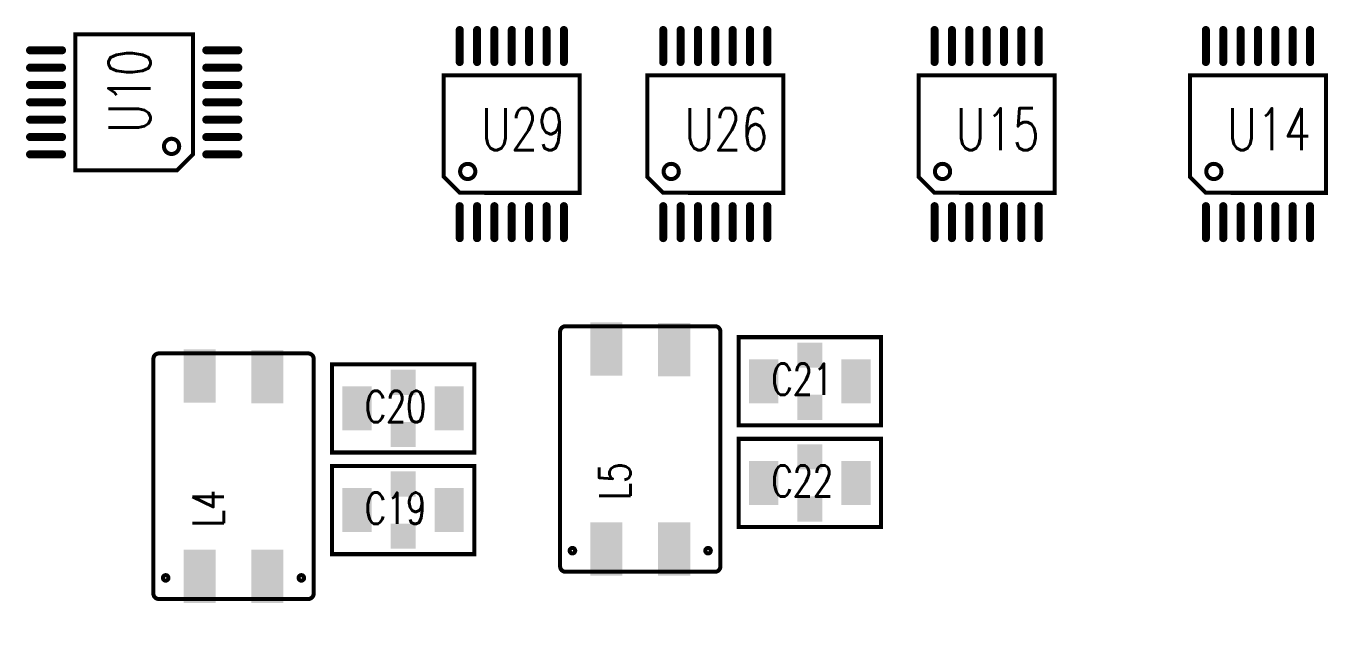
# Model space of a CAD drawing. Extents: x -711 to 95, y -82 to 290.
# Drawn here: x -584.35 to -535.6, y 213.09 to 235.31 of the extents above; entities that cross this region are included whole.
import ezdxf

# ---------------------------------------------------------------- set-up
doc = ezdxf.new("R2010")
doc.units = 0
for name, color, linetype in [('DRIL_PLTE_THRU_01', 96, 'CONTINUOUS'), ('DRIL_PLTE_THRU_02', 255, 'CONTINUOUS'), ('DRIL_PLTE_THRU_03', 3, 'CONTINUOUS'), ('DRIL_PLTE_THRU_04', 136, 'CONTINUOUS'), ('DRIL_PLTE_THRU_05', 176, 'CONTINUOUS'), ('DRIL_PLTE_THRU_06', 16, 'CONTINUOUS'), ('PADS_BOT', 1, 'CONTINUOUS'), ('PADS_INNER', 3, 'CONTINUOUS'), ('PADS_TOP', 3, 'CONTINUOUS'), ('PART_NAME_26', 255, 'CONTINUOUS'), ('PART_NAME_27', 3, 'CONTINUOUS'), ('PART_TOP_2DLINE_26', 255, 'CONTINUOUS'), ('PART_TOP_2DLINE_27', 3, 'CONTINUOUS'), ('PART_TOP_COPPER_26', 255, 'CONTINUOUS'), ('PART_TOP_COPPER_27', 3, 'CONTINUOUS')]:
    doc.layers.add(name, color=color, linetype=linetype)
doc.styles.add('W0$1524', font='simplex', dxfattribs={"width": 0.75})
doc.styles.add('W0$2497666667', font='simplex', dxfattribs={"width": 0.75})

# ---------------------------------------------------------------- blocks, each defined once
blk = doc.blocks.new('SMOOTH_0$1524')
at = {"const_width": 0.0762}
blk.add_lwpolyline([(-0.0381, 0, 1), (0.0381, 0, 1)], format="xyb", close=True, dxfattribs=at)
blk = doc.blocks.new('PART_BODY_TOP_61')
at = {"layer": 'PART_TOP_2DLINE_26', "const_width": 0.152}
blk.add_lwpolyline([(2.667, -1.651), (2.667, 1.651), (-2.667, 1.651), (-2.667, -1.651), (2.667, -1.651)], dxfattribs=at)
at = {"layer": 'PART_TOP_2DLINE_27', "const_width": 0.152}
blk.add_lwpolyline([(-2.667, -1.397), (-2.667, 1.651), (2.667, 1.651), (2.667, -1.651), (-2.667, -1.651), (-2.667, -1.397)], dxfattribs=at)
at = {"layer": 'PART_TOP_2DLINE_26'}
for p in [(-2.667, 1.651), (2.667, 1.651), (-2.667, -1.651), (2.667, -1.651), (2.667, -1.651)]:
    blk.add_blockref('SMOOTH_0$1524', p, dxfattribs=at)
at = {"layer": 'PART_TOP_2DLINE_27'}
for p in [(-2.667, 1.651), (2.667, 1.651), (-2.667, -1.397), (-2.667, -1.397), (-2.667, -1.651), (2.667, -1.651)]:
    blk.add_blockref('SMOOTH_0$1524', p, dxfattribs=at)
blk = doc.blocks.new('DRIL_HOLE_0')
blk.add_lwpolyline([(0, 0, 1), (0, 0, 1)], format="xyb", close=True)
blk = doc.blocks.new('PAD_0')
blk.add_lwpolyline([(0, 0, 1), (0, 0, 1)], format="xyb", close=True)
blk = doc.blocks.new('PAD_4')
at = {"const_width": 1.0922}
blk.add_lwpolyline([(-0.8255, 0), (0.8255, 0)], dxfattribs=at)
blk = doc.blocks.new('STK_TOP_6')
at = {"layer": 'DRIL_PLTE_THRU_01'}
blk.add_blockref('DRIL_HOLE_0', (0, 0), dxfattribs=at)
at = {"layer": 'DRIL_PLTE_THRU_02'}
blk.add_blockref('DRIL_HOLE_0', (0, 0), dxfattribs=at)
at = {"layer": 'DRIL_PLTE_THRU_03'}
blk.add_blockref('DRIL_HOLE_0', (0, 0), dxfattribs=at)
at = {"layer": 'DRIL_PLTE_THRU_04'}
blk.add_blockref('DRIL_HOLE_0', (0, 0), dxfattribs=at)
at = {"layer": 'DRIL_PLTE_THRU_05'}
blk.add_blockref('DRIL_HOLE_0', (0, 0), dxfattribs=at)
at = {"layer": 'DRIL_PLTE_THRU_06'}
blk.add_blockref('DRIL_HOLE_0', (0, 0), dxfattribs=at)
at = {"layer": 'PADS_BOT'}
blk.add_blockref('PAD_0', (0, 0), dxfattribs=at)
at = {"layer": 'PADS_INNER'}
blk.add_blockref('PAD_0', (0, 0), dxfattribs=at)
at = {"layer": 'PADS_TOP', "rotation": 90}
blk.add_blockref('PAD_4', (0, 0), dxfattribs=at)
blk = doc.blocks.new('PAD_5')
at = {"const_width": 0.9398}
blk.add_lwpolyline([(-0.4699, 0), (0.4699, 0)], dxfattribs=at)
blk = doc.blocks.new('STK_TOP_7')
at = {"layer": 'DRIL_PLTE_THRU_01'}
blk.add_blockref('DRIL_HOLE_0', (0, 0), dxfattribs=at)
at = {"layer": 'DRIL_PLTE_THRU_02'}
blk.add_blockref('DRIL_HOLE_0', (0, 0), dxfattribs=at)
at = {"layer": 'DRIL_PLTE_THRU_03'}
blk.add_blockref('DRIL_HOLE_0', (0, 0), dxfattribs=at)
at = {"layer": 'DRIL_PLTE_THRU_04'}
blk.add_blockref('DRIL_HOLE_0', (0, 0), dxfattribs=at)
at = {"layer": 'DRIL_PLTE_THRU_05'}
blk.add_blockref('DRIL_HOLE_0', (0, 0), dxfattribs=at)
at = {"layer": 'DRIL_PLTE_THRU_06'}
blk.add_blockref('DRIL_HOLE_0', (0, 0), dxfattribs=at)
at = {"layer": 'PADS_BOT'}
blk.add_blockref('PAD_0', (0, 0), dxfattribs=at)
at = {"layer": 'PADS_INNER'}
blk.add_blockref('PAD_0', (0, 0), dxfattribs=at)
at = {"layer": 'PADS_TOP'}
blk.add_blockref('PAD_5', (0, 0), dxfattribs=at)
blk = doc.blocks.new('SYM_TOP_5')
for name, p in [('PART_BODY_TOP_61', (0, 0)), ('STK_TOP_6', (-1.7272, 0)), ('STK_TOP_7', (0, 0.9779)), ('STK_TOP_6', (1.7272, 0)), ('STK_TOP_7', (0, -0.9779))]:
    blk.add_blockref(name, p)
blk = doc.blocks.new('PART_TOP_18')
blk.add_blockref('SYM_TOP_5', (0, 0))
at = {"layer": 'PART_NAME_26', "style": 'W0$1524', "width": 0.75}
blk.add_text('C19', height=1.1735, dxfattribs=at).set_placement((-1.431, -0.516))
at = {"layer": 'PART_NAME_27', "style": 'W0$1524', "width": 0.75}
blk.add_text('C19', height=1.1735, dxfattribs=at).set_placement((-1.431, -0.516))
blk = doc.blocks.new('PART_TOP_19')
blk.add_blockref('SYM_TOP_5', (0, 0))
at = {"layer": 'PART_NAME_26', "style": 'W0$1524', "width": 0.75}
blk.add_text('C20', height=1.1735, dxfattribs=at).set_placement((-1.431, -0.516))
at = {"layer": 'PART_NAME_27', "style": 'W0$1524', "width": 0.75}
blk.add_text('C20', height=1.1735, dxfattribs=at).set_placement((-1.431, -0.516))
blk = doc.blocks.new('PART_TOP_20')
blk.add_blockref('SYM_TOP_5', (0, 0))
at = {"layer": 'PART_NAME_26', "style": 'W0$1524', "width": 0.75}
blk.add_text('C21', height=1.1735, dxfattribs=at).set_placement((-1.431, -0.516))
at = {"layer": 'PART_NAME_27', "style": 'W0$1524', "width": 0.75}
blk.add_text('C21', height=1.1735, dxfattribs=at).set_placement((-1.431, -0.516))
blk = doc.blocks.new('PART_TOP_21')
blk.add_blockref('SYM_TOP_5', (0, 0))
at = {"layer": 'PART_NAME_26', "style": 'W0$1524', "width": 0.75}
blk.add_text('C22', height=1.1735, dxfattribs=at).set_placement((-1.431, -0.516))
at = {"layer": 'PART_NAME_27', "style": 'W0$1524', "width": 0.75}
blk.add_text('C22', height=1.1735, dxfattribs=at).set_placement((-1.431, -0.516))
blk = doc.blocks.new('PART_BODY_TOP_75')
at = {"layer": 'PART_TOP_2DLINE_26', "const_width": 0.152}
blk.add_lwpolyline([(4.6, -2.8, -0.413702), (4.4, -3), (-4.4, -3, -0.413702), (-4.6, -2.8), (-4.6, 2.8, -0.413702), (-4.4, 3), (4.4, 3, -0.413702), (4.6, 2.8), (4.6, -2.8)], format="xyb", dxfattribs=at)
at = {"layer": 'PART_TOP_2DLINE_27', "const_width": 0.152}
blk.add_lwpolyline([(4.6, -2.8, -0.413702), (4.4, -3), (-4.4, -3, -0.413702), (-4.6, -2.8), (-4.6, 2.8, -0.413702), (-4.4, 3), (4.4, 3, -0.413702), (4.6, 2.8), (4.6, -2.8)], format="xyb", dxfattribs=at)
at = {"layer": 'PART_TOP_COPPER_26', "const_width": 0.152}
for points in [[(-3.913, 2.54, 1), (-3.707, 2.54, 1)], [(-3.913, -2.54, 1), (-3.707, -2.54, 1)]]:
    blk.add_lwpolyline(points, format="xyb", close=True, dxfattribs=at)
at = {"layer": 'PART_TOP_2DLINE_26'}
for p in [(4.4, -3), (4.6, -2.8)]:
    blk.add_blockref('SMOOTH_0$1524', p, dxfattribs=at)
at = {"layer": 'PART_TOP_2DLINE_27'}
for p in [(4.4, -3), (4.6, -2.8)]:
    blk.add_blockref('SMOOTH_0$1524', p, dxfattribs=at)
blk = doc.blocks.new('PAD_34')
at = {"const_width": 1.2}
blk.add_lwpolyline([(-1, 0), (1, 0)], dxfattribs=at)
blk = doc.blocks.new('STK_TOP_23')
at = {"layer": 'DRIL_PLTE_THRU_01'}
blk.add_blockref('DRIL_HOLE_0', (0, 0), dxfattribs=at)
at = {"layer": 'DRIL_PLTE_THRU_02'}
blk.add_blockref('DRIL_HOLE_0', (0, 0), dxfattribs=at)
at = {"layer": 'DRIL_PLTE_THRU_03'}
blk.add_blockref('DRIL_HOLE_0', (0, 0), dxfattribs=at)
at = {"layer": 'DRIL_PLTE_THRU_04'}
blk.add_blockref('DRIL_HOLE_0', (0, 0), dxfattribs=at)
at = {"layer": 'DRIL_PLTE_THRU_05'}
blk.add_blockref('DRIL_HOLE_0', (0, 0), dxfattribs=at)
at = {"layer": 'DRIL_PLTE_THRU_06'}
blk.add_blockref('DRIL_HOLE_0', (0, 0), dxfattribs=at)
at = {"layer": 'PADS_BOT'}
blk.add_blockref('PAD_0', (0, 0), dxfattribs=at)
at = {"layer": 'PADS_INNER'}
blk.add_blockref('PAD_0', (0, 0), dxfattribs=at)
at = {"layer": 'PADS_TOP'}
blk.add_blockref('PAD_34', (0, 0), dxfattribs=at)
blk = doc.blocks.new('SYM_TOP_19')
for name, p in [('PART_BODY_TOP_75', (0, 0)), ('STK_TOP_23', (-3.75, 1.27)), ('STK_TOP_23', (3.75, 1.27)), ('STK_TOP_23', (-3.75, -1.27)), ('STK_TOP_23', (3.725, -1.27))]:
    blk.add_blockref(name, p)
blk = doc.blocks.new('PART_TOP_67')
blk.add_blockref('SYM_TOP_19', (0, 0))
at = {"layer": 'PART_NAME_26', "style": 'W0$1524', "width": 0.75}
blk.add_text('L4', height=1.17348, dxfattribs=at).set_placement((-1.905, 0.366712))
at = {"layer": 'PART_NAME_27', "style": 'W0$1524', "width": 0.75}
blk.add_text('L4', height=1.17348, dxfattribs=at).set_placement((-1.905, 0.366712))
blk = doc.blocks.new('PART_TOP_68')
blk.add_blockref('SYM_TOP_19', (0, 0))
at = {"layer": 'PART_NAME_26', "style": 'W0$1524', "width": 0.75}
blk.add_text('L5', height=1.17348, dxfattribs=at).set_placement((-1.905, 0.366712))
at = {"layer": 'PART_NAME_27', "style": 'W0$1524', "width": 0.75}
blk.add_text('L5', height=1.17348, dxfattribs=at).set_placement((-1.905, 0.366712))
blk = doc.blocks.new('PART_BODY_TOP_70')
at = {"layer": 'PART_TOP_2DLINE_26', "const_width": 0.152}
blk.add_lwpolyline([(-0.5, 1.6), (0, 1.1), (4.396, 1.1), (4.496, 1.099), (4.496, 5.5), (-0.599, 5.5), (-0.599, 1.698), (-0.5, 1.6)], dxfattribs=at)
at = {"layer": 'PART_TOP_2DLINE_27', "const_width": 0.152}
blk.add_lwpolyline([(-0.5, 1.6), (-0.599, 1.698), (-0.599, 5.5), (4.496, 5.5), (4.496, 1.099), (0, 1.1), (-0.5, 1.6)], dxfattribs=at)
at = {"layer": 'PART_TOP_COPPER_26', "const_width": 0.152}
blk.add_lwpolyline([(0.015, 1.9, 1), (0.584, 1.9, 1)], format="xyb", close=True, dxfattribs=at)
at = {"layer": 'PART_TOP_COPPER_27', "const_width": 0.152}
blk.add_lwpolyline([(0.015, 1.9, 1), (0.584, 1.9, 1)], format="xyb", close=True, dxfattribs=at)
at = {"layer": 'PART_TOP_2DLINE_26'}
for p in [(-0.5, 1.6), (0, 1.1), (4.396, 1.1)]:
    blk.add_blockref('SMOOTH_0$1524', p, dxfattribs=at)
at = {"layer": 'PART_TOP_2DLINE_27'}
for p in [(-0.599, 5.5), (4.496, 5.5), (-0.599, 1.698), (-0.5, 1.6), (-0.5, 1.6), (0, 1.1), (4.496, 1.099)]:
    blk.add_blockref('SMOOTH_0$1524', p, dxfattribs=at)
blk = doc.blocks.new('PAD_38')
at = {"const_width": 0.15}
blk.add_lwpolyline([(-0.6, -0.075), (0.6, -0.075, 1), (0.6, 0.075), (-0.6, 0.075, 1)], format="xyb", close=True, dxfattribs=at)
blk = doc.blocks.new('STK_TOP_19')
at = {"layer": 'DRIL_PLTE_THRU_01'}
blk.add_blockref('DRIL_HOLE_0', (0, 0), dxfattribs=at)
at = {"layer": 'DRIL_PLTE_THRU_02'}
blk.add_blockref('DRIL_HOLE_0', (0, 0), dxfattribs=at)
at = {"layer": 'DRIL_PLTE_THRU_03'}
blk.add_blockref('DRIL_HOLE_0', (0, 0), dxfattribs=at)
at = {"layer": 'DRIL_PLTE_THRU_04'}
blk.add_blockref('DRIL_HOLE_0', (0, 0), dxfattribs=at)
at = {"layer": 'DRIL_PLTE_THRU_05'}
blk.add_blockref('DRIL_HOLE_0', (0, 0), dxfattribs=at)
at = {"layer": 'DRIL_PLTE_THRU_06'}
blk.add_blockref('DRIL_HOLE_0', (0, 0), dxfattribs=at)
at = {"layer": 'PADS_BOT'}
blk.add_blockref('PAD_0', (0, 0), dxfattribs=at)
at = {"layer": 'PADS_INNER'}
blk.add_blockref('PAD_0', (0, 0), dxfattribs=at)
at = {"layer": 'PADS_TOP', "rotation": 90}
blk.add_blockref('PAD_38', (0, 0), dxfattribs=at)
blk = doc.blocks.new('SYM_TOP_14')
for name, p in [('STK_TOP_19', (0, 6.6)), ('STK_TOP_19', (0.65, 6.6)), ('STK_TOP_19', (1.3, 6.6)), ('STK_TOP_19', (1.95, 6.6)), ('STK_TOP_19', (2.6, 6.6)), ('STK_TOP_19', (3.25, 6.6)), ('STK_TOP_19', (3.9, 6.6)), ('PART_BODY_TOP_70', (0, 0)), ('STK_TOP_19', (0, 0)), ('STK_TOP_19', (0.65, 0)), ('STK_TOP_19', (1.3, 0)), ('STK_TOP_19', (1.95, 0)), ('STK_TOP_19', (2.6, 0)), ('STK_TOP_19', (3.25, 0)), ('STK_TOP_19', (3.9, 0))]:
    blk.add_blockref(name, p)
blk = doc.blocks.new('PART_TOP_155')
blk.add_blockref('SYM_TOP_14', (0, 0))
at = {"layer": 'PART_NAME_26', "style": 'W0$2497666667', "width": 0.75}
blk.add_text('U10', height=1.5747, dxfattribs=at).set_placement((0.8, 2.692))
at = {"layer": 'PART_NAME_27', "style": 'W0$2497666667', "width": 0.75}
blk.add_text('U10', height=1.5747, dxfattribs=at).set_placement((0.8, 2.692))
blk = doc.blocks.new('PART_TOP_159')
blk.add_blockref('SYM_TOP_14', (0, 0))
at = {"layer": 'PART_NAME_26', "style": 'W0$2497666667', "width": 0.75}
blk.add_text('U14', height=1.5747, dxfattribs=at).set_placement((0.8, 2.692))
at = {"layer": 'PART_NAME_27', "style": 'W0$2497666667', "width": 0.75}
blk.add_text('U14', height=1.5747, dxfattribs=at).set_placement((0.8, 2.692))
blk = doc.blocks.new('PART_TOP_160')
blk.add_blockref('SYM_TOP_14', (0, 0))
at = {"layer": 'PART_NAME_26', "style": 'W0$2497666667', "width": 0.75}
blk.add_text('U15', height=1.5747, dxfattribs=at).set_placement((0.8, 2.692))
at = {"layer": 'PART_NAME_27', "style": 'W0$2497666667', "width": 0.75}
blk.add_text('U15', height=1.5747, dxfattribs=at).set_placement((0.8, 2.692))
blk = doc.blocks.new('PART_TOP_171')
blk.add_blockref('SYM_TOP_14', (0, 0))
at = {"layer": 'PART_NAME_26', "style": 'W0$2497666667', "width": 0.75}
blk.add_text('U26', height=1.5747, dxfattribs=at).set_placement((0.8, 2.692))
at = {"layer": 'PART_NAME_27', "style": 'W0$2497666667', "width": 0.75}
blk.add_text('U26', height=1.5747, dxfattribs=at).set_placement((0.8, 2.692))
blk = doc.blocks.new('PART_TOP_174')
blk.add_blockref('SYM_TOP_14', (0, 0))
at = {"layer": 'PART_NAME_26', "style": 'W0$2497666667', "width": 0.75}
blk.add_text('U29', height=1.5747, dxfattribs=at).set_placement((0.8, 2.692))
at = {"layer": 'PART_NAME_27', "style": 'W0$2497666667', "width": 0.75}
blk.add_text('U29', height=1.5747, dxfattribs=at).set_placement((0.8, 2.692))

msp = doc.modelspace()

# ---------------------------------------------------------------- block references
at = {"rotation": 90}
for name, p in [('PART_TOP_155', (-577, 230.5)), ('PART_TOP_68', (-561.35, 219.46)), ('PART_TOP_67', (-576.58, 218.44))]:
    msp.add_blockref(name, p, dxfattribs=at)
for name, p in [('PART_TOP_174', (-568.11, 227.96)), ('PART_TOP_171', (-560.49, 227.96)), ('PART_TOP_160', (-550.33, 227.96)), ('PART_TOP_159', (-540.17, 227.96)), ('PART_TOP_20', (-555, 222)), ('PART_TOP_19', (-570.23, 220.98)), ('PART_TOP_21', (-555, 218.19)), ('PART_TOP_18', (-570.23, 217.17))]:
    msp.add_blockref(name, p)

doc.saveas('drawing.dxf')
